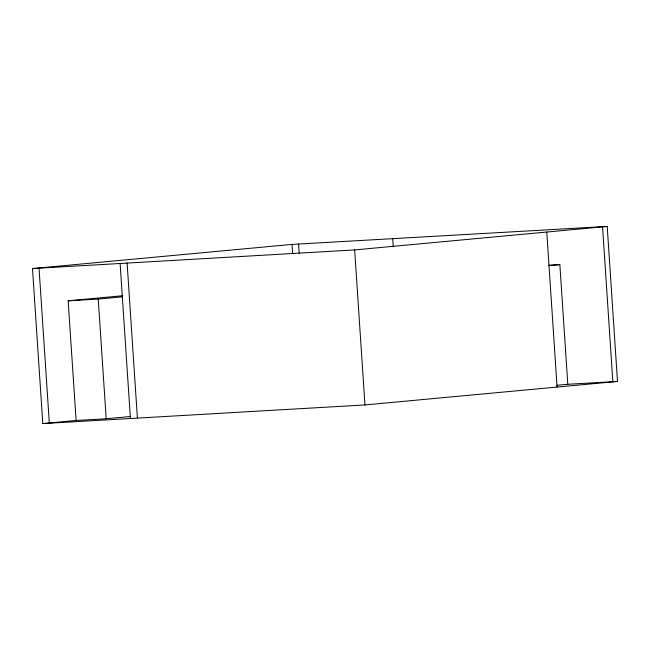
<?xml version="1.0" encoding="UTF-8"?>
<svg xmlns="http://www.w3.org/2000/svg" width="650" height="650" viewBox="0 0 650 650"><rect width="100%" height="100%" fill="white"/><g stroke="black" fill="none" stroke-linecap="round" stroke-linejoin="round"><path stroke-width="0.97" d="M32.5 268.556L292.021 244.408L607.206 226.419L617.5 381.444L364.951 404.942L42.794 423.581L32.5 268.556L354.656 249.917L607.206 226.419M42.794 423.581L76.107 420.477L68.161 300.804L122.647 295.734M68.161 300.804L98.239 299.089L122.46 296.839M548.966 265.623L559.853 264.607L567.799 384.28L556.912 385.296M76.107 420.477L106.186 418.762L130.406 416.512M548.738 265.241L559.853 264.607M567.799 384.28L617.5 381.444M602.558 226.858L612.852 381.883M546.78 232.042L557.074 387.067M392.722 238.664L393.258 246.764M354.656 249.917L364.951 404.942M298.561 244.034L299.162 253.151M292.021 244.408L292.622 253.524M127.099 262.901L137.394 417.926M120.12 263.551L130.423 418.576M98.239 299.089L106.186 418.762M39.041 268.182L49.335 423.207"/></g></svg>
